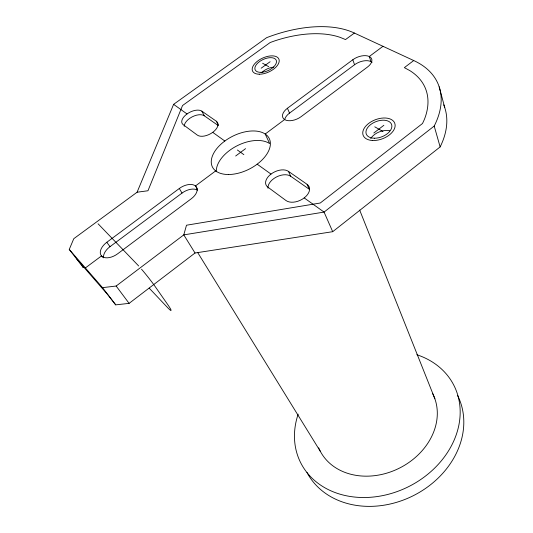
<?xml version="1.0" encoding="UTF-8"?>
<svg xmlns="http://www.w3.org/2000/svg" width="533" height="533" viewBox="0 0 533 533"><rect width="100%" height="100%" fill="white"/><g stroke="black" fill="none" stroke-linecap="round" stroke-linejoin="round"><path stroke-width="0.8" d="M82.322 266.407L83.348 267.586L69.25 249.444L73.781 238.691L137.094 192.213L173.611 104.341L266.633 37.67A102.716 56.265 -24.6 0 1 354.072 32.906L414.088 60.715A111.031 65.219 -22.8 0 1 434.202 126.054L440.138 146.921L332.705 231.688L195.031 253.002L129.106 303.364L115.708 304.863L108.046 295.029L76.872 259.185M434.202 126.054L324.064 212.087L183.785 234.88L116.154 286.028L102.529 287.653L69.25 249.444M373.833 132.997L383.867 125.282M413.735 60.535L404.354 67.624L409.844 70.623A97.872 57.444 -22.8 0 1 424.381 119.432L422.522 123.496L320.253 203.013L186.49 225.219L183.785 234.88L195.031 253.002M103.569 257.832A13.265 7.842 -33.1 0 1 109.991 246.672L182.026 193.079A12.872 7.595 -29.4 0 1 197.563 190.181M284.775 119.339A12.472 7.129 -24.2 0 1 289.526 113.116L354.552 64.746A12.319 6.809 -21.5 0 1 372.094 62.294M85.367 267.946L101.523 255.913L102.443 257.166M215.685 170.893L195.471 185.95L197.37 189.262M235.659 156.016L245.566 148.647M284.609 119.565L265.194 134.023L269.671 143.597A31.454 18.475 -26.7 0 0 236.359 146.162A31.454 18.475 -26.7 0 0 216.298 171.753M382.994 46.298L369.282 56.511L370.948 61.562M106.82 242.268L179.301 188.489A12.939 7.582 -29.4 0 1 195.531 185.997A12.939 7.582 -29.4 0 1 191.374 198.689L117.7 253.755A13.338 7.828 -33.1 0 1 101.576 255.973A13.338 7.828 -33.1 0 1 106.82 242.268L109.991 246.672M287.427 108.259L352.819 59.743A12.379 6.789 -21.5 0 1 369.349 56.545A12.379 6.789 -21.5 0 1 367.49 67.045L301.158 116.627A12.532 7.116 -24.2 0 1 284.669 119.605A12.532 7.116 -24.2 0 1 287.427 108.259L289.526 113.116M354.398 33.046L345.517 39.569L340.281 37.417A90.55 49.569 -24.6 0 0 274.888 40.834L270.191 42.513L182.533 105.527L147.961 190.754L137.094 192.213M261.17 68.204L270.118 61.728M262.616 63.24L268.712 66.698M374.772 126.821L382.98 131.478M224.833 141.025L212.727 132.351A12.079 6.643 -27.4 0 1 197.31 135.096L183.205 124.689A11.813 6.356 -27.6 0 1 187.01 113.969A11.813 6.356 -27.6 0 1 201.874 111.17L216.311 121.211L218.357 125.202M288.433 171.353L307.088 184.325L309.293 189.268L290.685 176.243L288.433 171.353A13.412 8.188 -25.8 0 0 270.971 174.111A13.412 8.188 -25.8 0 0 267.759 187.076L286.001 200.535A13.765 8.615 -25.2 0 0 304.196 197.91L324.064 212.087L332.705 231.688M201.874 111.17L204.272 115.774L218.044 125.408M173.611 104.341L187.03 113.949M237.405 150.026L243.867 154.65M257.173 164.177L271.004 174.084M149.193 288.133L167.275 307.261A19.868 1.452 51.5 0 0 167.589 304.363L155.663 287.274A20.367 1.512 51.6 0 0 141.525 269.198M102.529 287.653L115.708 304.863M116.154 286.028L129.106 303.364M197.596 252.395L320.44 451.538M179.301 188.489L182.026 193.079M359.675 210.089L434.875 398.784M352.819 59.743L354.552 64.746M439.165 86.799L444.762 107.666M98.052 223.787A19.248 1.306 51.8 0 1 98.978 224.719L137.407 264.641A20.367 1.512 51.6 0 1 138.64 265.96M184.218 126.314A11.759 6.369 -27.6 0 1 192.06 116.92A11.759 6.369 -27.6 0 1 204.272 115.774M261.65 72.688A11.473 6.116 -24.7 0 1 273.702 67.138M216.311 121.211A12.079 6.643 -27.4 0 1 212.7 132.371M370.761 138.547A13.385 8.155 -20.9 0 1 389.803 130.792M443.716 104.854A108.699 65.626 -22.7 0 1 440.138 146.921M267.992 188.242A13.338 8.202 -25.8 0 1 276.207 177.103A13.338 8.202 -25.8 0 1 290.685 176.243M307.088 184.325A13.765 8.615 -25.2 0 1 304.196 197.91M432.589 393.467A63.147 51.401 -26.7 0 1 397.991 468.827A63.147 51.401 -26.7 0 1 318.674 447.813M416.846 354.731A85.826 69.93 -26.7 0 1 452.577 443.516A85.826 69.93 -26.7 0 1 347.669 496.036A85.826 69.93 -26.7 0 1 298.16 414.154M457.534 395.379A84.574 69.603 -26.7 0 1 413.981 495.344A84.574 69.603 -26.7 0 1 306.981 472.478M228.544 174.511A31.78 18.402 -26.7 0 0 270.264 141.778A31.78 18.402 -26.7 0 0 223.667 141.911A31.78 18.402 -26.7 0 0 228.544 174.511M261.07 72.348A11.579 6.083 -24.7 0 0 276.467 61.068A11.579 6.083 -24.7 0 0 259.504 61.608A11.579 6.083 -24.7 0 0 261.07 72.348M374.452 138.22A13.532 8.135 -21 0 0 391.682 124.769A13.532 8.135 -21 0 0 370.595 124.629A13.532 8.135 -21 0 0 374.452 138.22M259.265 74.214A14.478 7.602 -24.7 0 0 279.219 60.549A14.478 7.602 -24.7 0 0 258.605 60.342A14.478 7.602 -24.7 0 0 259.265 74.214M372.534 140.485A16.916 10.167 -21 0 0 395.033 124.249A16.916 10.167 -21 0 0 369.242 123.003A16.916 10.167 -21 0 0 372.534 140.485"/></g></svg>
